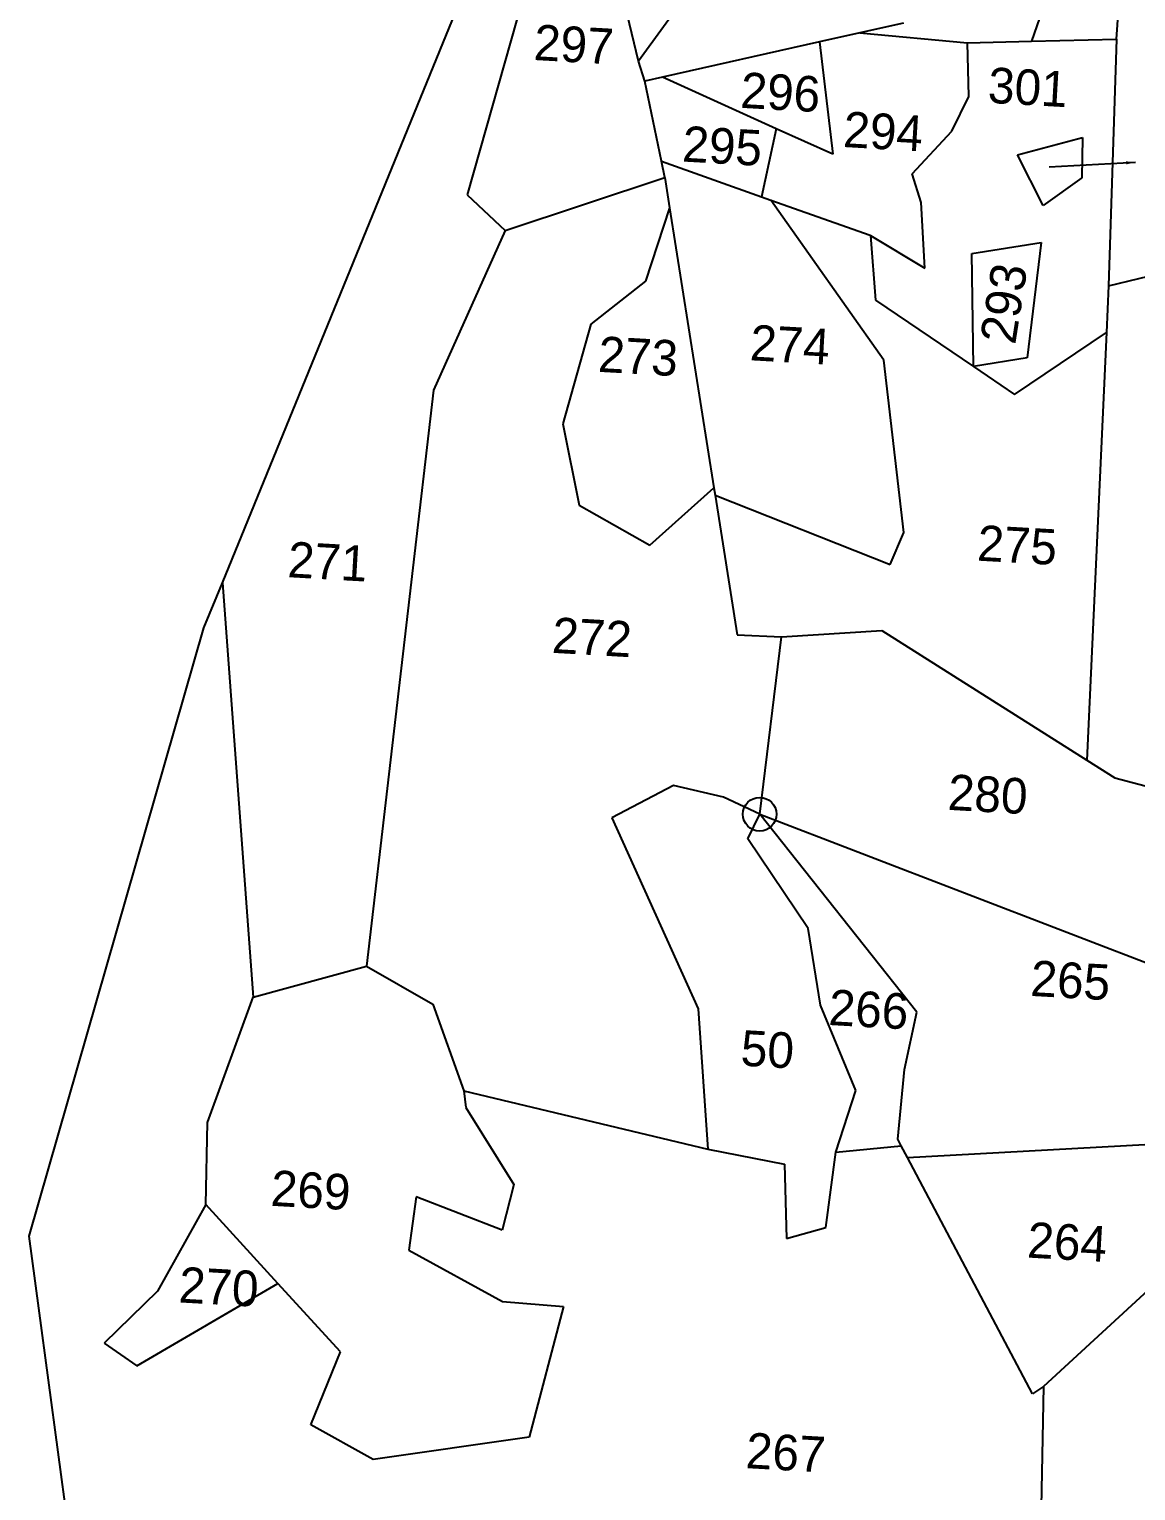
# Model space of a CAD drawing. Header units: metres. Extents: x 291643 to 293224, y 1990052 to 1993088.
# Drawn here: x 291905.4 to 292203.3, y 1991226.3 to 1991619.7 of the extents above; entities that cross this region are included whole.
import ezdxf
from ezdxf.enums import TextEntityAlignment as Align

# ---------------------------------------------------------------- set-up
doc = ezdxf.new("R2010")
doc.units = ezdxf.units.M
doc.header["$MEASUREMENT"] = 0
for name, color, linetype in [('POLY_PARCEL', 6, 'Continuous'), ('TEXT_PARCEL', 7, 'Continuous'), ('V_BOUND_LINE', 7, 'Continuous')]:
    doc.layers.add(name, color=color, linetype=linetype)
doc.styles.get("Standard").update_dxf_attribs({"font": 'arial.ttf'})
doc.styles.add('TEXT_MAP', font='')
doc.styles.get('TEXT_MAP').set_extended_font_data('Kruti Dev 050')
doc.dimstyles.get("Standard").update_dxf_attribs({"dimtxt": 0.18, "dimasz": 0.18, "dimexe": 0.18, "dimexo": 0.0625, "dimgap": 0.09, "dimtad": 0, "dimtih": 1, "dimtoh": 1, "dimdec": 4, "dimzin": 0, "dimdsep": 46, "dimtxsty": 'Standard', "dimcen": 0.09, "dimadec": 0, "dimazin": 0, "dimtfac": 1, "dimtdec": 4, "dimtofl": 0, "dimtmove": 0, "dimatfit": 3, "dimfxl": 1, "dimtolj": 1, "dimtzin": 0, "dimarcsym": 0})

msp = doc.modelspace()

# ---------------------------------------------------------------- linework, layer by layer
msp.add_circle((292102.03, 1991408.38), 4.53)
at = {"layer": 'POLY_PARCEL'}
for p, q in [((292195.75, 1991675.76), (292175.18, 1991616.42)), ((292069.4, 1991611.08), (292058.69, 1991656.1)), ((292041.29, 1991638.71), (292023.28, 1991575.13)), ((292087.66, 1991636.1), (292069.4, 1991611.08)), ((292198.08, 1991616.96), (292199.15, 1991632.13)), ((292140.71, 1991621.33), (292129.02, 1991618.7)), ((292118.12, 1991616.25), (292075.85, 1991606.75)), ((292129.02, 1991618.7), (292118.12, 1991616.25)), ((292118.12, 1991616.25), (292121.74, 1991586)), ((292129.02, 1991618.7), (292157.92, 1991616.02)), ((292157.92, 1991616.02), (292175.18, 1991616.42)), ((292158.31, 1991601.57), (292157.92, 1991616.02)), ((292175.18, 1991616.42), (292198.08, 1991616.96)), ((292198.08, 1991616.96), (292195.93, 1991550.55)), ((292071.12, 1991605.69), (292069.4, 1991611.08)), ((292075.85, 1991606.75), (292071.12, 1991605.69)), ((292075.57, 1991584.11), (292071.12, 1991605.69)), ((292106.5, 1991592.89), (292075.85, 1991606.75)), ((292153.77, 1991592.21), (292158.31, 1991601.57)), ((292106.5, 1991592.89), (292102.5, 1991574.56)), ((292121.74, 1991586), (292106.5, 1991592.89)), ((292143.1, 1991580.78), (292153.77, 1991592.21)), ((292171.46, 1991585.86), (292188.96, 1991590.48)), ((292188.96, 1991590.48), (292188.75, 1991579.67)), ((292075.57, 1991584.11), (292102.5, 1991574.56)), ((292076.48, 1991579.74), (292075.57, 1991584.11)), ((292178.31, 1991572.25), (292171.46, 1991585.86)), ((292033.52, 1991565.53), (292076.48, 1991579.74)), ((292076.48, 1991579.74), (292077.76, 1991571.63)), ((292145.47, 1991573.04), (292143.1, 1991580.78)), ((292188.75, 1991579.67), (292178.31, 1991572.25)), ((292023.28, 1991575.13), (292033.52, 1991565.53)), ((292102.5, 1991574.56), (292105.03, 1991573.66)), ((292135.46, 1991530.58), (292105.03, 1991573.66)), ((292105.03, 1991573.66), (292131.74, 1991564.19)), ((292146.48, 1991555.35), (292145.47, 1991573.04)), ((292077.76, 1991571.63), (292071.29, 1991551.84)), ((292077.76, 1991571.63), (292089.72, 1991496.19)), ((292033.52, 1991565.53), (292014.25, 1991522.53)), ((292131.74, 1991564.19), (292131.81, 1991564.15)), ((292131.81, 1991564.15), (292146.48, 1991555.35)), ((292131.81, 1991564.15), (292133.16, 1991546.74)), ((292159.13, 1991559.3), (292177.75, 1991562.26)), ((292177.75, 1991562.26), (292173.99, 1991531.21)), ((292195.93, 1991550.55), (292235.78, 1991560.32)), ((292159.6, 1991528.85), (292159.13, 1991559.3)), ((292071.29, 1991551.84), (292056.6, 1991540.25)), ((292195.93, 1991550.55), (292195.36, 1991538.02)), ((292133.16, 1991546.74), (292159.6, 1991528.85)), ((292056.6, 1991540.25), (292049.07, 1991513.42)), ((292170.63, 1991521.38), (292195.36, 1991538.02)), ((292195.36, 1991538.02), (292190.1, 1991422.96)), ((292140.86, 1991484.19), (292135.46, 1991530.58)), ((292173.99, 1991531.21), (292159.6, 1991528.85)), ((292159.6, 1991528.85), (292170.63, 1991521.38)), ((292014.25, 1991522.53), (291996.23, 1991367.45)), ((292049.07, 1991513.42), (292053.45, 1991491.53)), ((292072.49, 1991480.83), (292089.72, 1991496.19)), ((292089.72, 1991496.19), (292090.03, 1991494.26)), ((292090.03, 1991494.26), (292095.99, 1991456.66)), ((292090.03, 1991494.26), (292137.16, 1991475.58)), ((292053.45, 1991491.53), (292072.49, 1991480.83)), ((292137.16, 1991475.58), (292140.86, 1991484.19)), ((291957.42, 1991470.68), (291965.68, 1991359.16)), ((292107.93, 1991456.14), (292134.89, 1991457.82)), ((292134.89, 1991457.82), (292190.1, 1991422.96)), ((292095.99, 1991456.66), (292107.93, 1991456.14)), ((292102.03, 1991408.38), (292107.93, 1991456.14)), ((292190.1, 1991422.96), (292197.62, 1991418.21)), ((292078.8, 1991416.1), (292062.27, 1991407.42)), ((292092.26, 1991412.94), (292078.8, 1991416.1)), ((292197.62, 1991418.21), (292222.11, 1991411.62)), ((292102.03, 1991408.38), (292092.26, 1991412.94)), ((292062.27, 1991407.42), (292085.43, 1991356.01)), ((292098.84, 1991401.75), (292102.03, 1991408.38)), ((292144.33, 1991355.09), (292102.03, 1991408.38)), ((292102.03, 1991408.38), (292231.55, 1991358.58)), ((292115.12, 1991377.58), (292098.84, 1991401.75)), ((292118.37, 1991356.96), (292115.12, 1991377.58)), ((291965.68, 1991359.16), (291996.23, 1991367.45)), ((291996.23, 1991367.45), (292014.09, 1991357.23)), ((291953.35, 1991325.39), (291965.68, 1991359.16)), ((292014.09, 1991357.23), (292022.4, 1991333.91)), ((292085.43, 1991356.01), (292088.11, 1991318.19)), ((292127.9, 1991333.98), (292118.37, 1991356.96)), ((292141.05, 1991339.65), (292144.33, 1991355.09)), ((292139.19, 1991320.92), (292141.05, 1991339.65)), ((292022.4, 1991333.91), (292088.11, 1991318.19)), ((292022.4, 1991333.91), (292022.95, 1991329.47)), ((292122.56, 1991317.45), (292127.9, 1991333.98)), ((292022.95, 1991329.47), (292035.82, 1991308.71)), ((291952.91, 1991303.37), (291953.35, 1991325.39)), ((292140.15, 1991319.1), (292139.19, 1991320.92)), ((292141.79, 1991316), (292241.52, 1991321.43)), ((292088.11, 1991318.19), (292108.74, 1991314.22)), ((292119.81, 1991297.16), (292122.56, 1991317.45)), ((292122.56, 1991317.45), (292140.15, 1991319.1)), ((292141.79, 1991316), (292140.15, 1991319.1)), ((292108.74, 1991314.22), (292109.21, 1991294.15)), ((292175.42, 1991252.34), (292141.79, 1991316)), ((292035.82, 1991308.71), (292032.72, 1991296.46)), ((292009.56, 1991305.38), (292007.55, 1991291.07)), ((292032.72, 1991296.46), (292009.56, 1991305.38)), ((291952.91, 1991303.37), (291939.96, 1991280.05)), ((291972.37, 1991282.05), (291952.91, 1991303.37)), ((292109.21, 1991294.15), (292119.81, 1991297.16)), ((292007.55, 1991291.07), (292032.84, 1991277.21)), ((292217.36, 1991290.25), (292178.44, 1991254.37)), ((291934.41, 1991259.93), (291972.37, 1991282.05)), ((291989.16, 1991263.65), (291972.37, 1991282.05)), ((291939.96, 1991280.05), (291925.54, 1991266.04)), ((292032.84, 1991277.21), (292049.2, 1991275.89)), ((292049.2, 1991275.89), (292040, 1991240.74)), ((291925.54, 1991266.04), (291934.41, 1991259.93)), ((291981.24, 1991244.06), (291989.16, 1991263.65)), ((292178.44, 1991254.37), (292175.42, 1991252.34)), ((292178.44, 1991254.37), (292175.48, 1991110.83)), ((291997.95, 1991234.7), (291981.24, 1991244.06)), ((292040, 1991240.74), (291997.95, 1991234.7))]:
    msp.add_line(p, q, dxfattribs=at)
at = {"layer": 'V_BOUND_LINE'}
for p, q in [((291957.42, 1991470.68), (292037.4, 1991666.47)), ((291952.44, 1991458.51), (291957.42, 1991470.68)), ((291905.41, 1991294.82), (291952.44, 1991458.51)), ((291920.23, 1991184.57), (291905.41, 1991294.82))]:
    msp.add_line(p, q, dxfattribs=at)

# ---------------------------------------------------------------- texts
at = {"layer": 'TEXT_PARCEL', "style": 'TEXT_MAP'}
for s, rotation, p in [('297', 356.768, (292051.74, 1991610.79)), ('296', 356.768, (292107.36, 1991597.92)), ('301', 356.768, (292173.97, 1991599.27)), ('294', 356.768, (292135.02, 1991587.37)), ('295', 356.768, (292091.7, 1991583.46)), ('293', 81.0544, (292172.45, 1991545.13)), ('273', 356.768, (292069.05, 1991526.86)), ('274', 356.768, (292109.92, 1991529.97)), ('275', 356.768, (292171.1, 1991476.04)), ('271', 356.768, (291985.48, 1991471.59)), ('272', 356.768, (292056.63, 1991451.23)), ('280', 356.768, (292163.17, 1991408.97)), ('265', 356.768, (292185.42, 1991358.89)), ('266', 356.768, (292131.09, 1991351.06)), ('50', 356.768, (292103.87, 1991340.32)), ('269', 356.768, (291980.92, 1991302.4)), ('264', 356.768, (292184.56, 1991288.46)), ('270', 356.768, (291956.17, 1991276.39)), ('267', 356.768, (292108.79, 1991231.79))]:
    msp.add_text(s, height=9.589, rotation=rotation, dxfattribs=at).set_placement(p, align=Align.CENTER)

# ---------------------------------------------------------------- leaders
msp.add_leader([(292203.18, 1991583.83), (292179.98, 1991582.53)], dimstyle='Standard', override={"dimtxt": 2.5, "dimasz": 2.5, "dimexe": 1.25, "dimexo": 0.625, "dimgap": 0.625, "dimtad": 1, "dimtih": 0, "dimtoh": 0, "dimzin": 8, "dimcen": 2.5, "dimtofl": 1})

doc.saveas('drawing.dxf')
